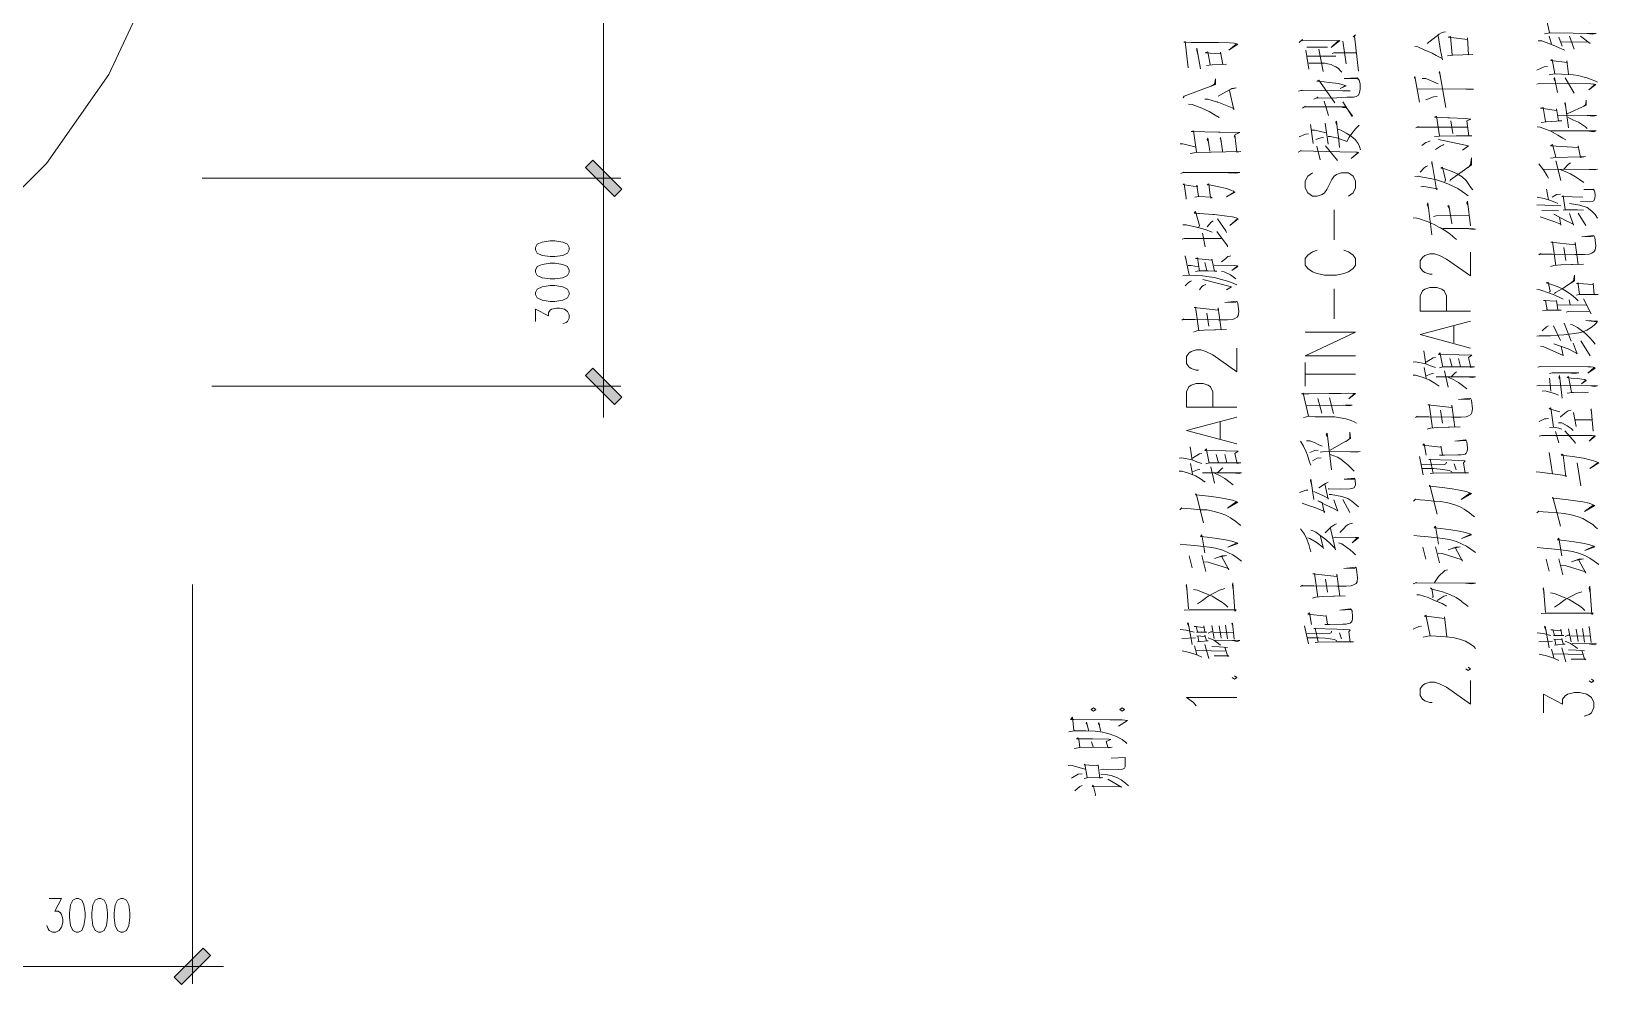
# Model space of a CAD drawing. Header units: millimetres. Extents: x 568 to 57335, y 85 to 28579.
# Drawn here: x 56874.2 to 57100.3, y 27850.9 to 27988.4 of the extents above; entities that cross this region are included whole.
import ezdxf

# ---------------------------------------------------------------- set-up
doc = ezdxf.new("R2010")
doc.units = ezdxf.units.MM

msp = doc.modelspace()

# ---------------------------------------------------------------- hatches: boundary and pattern name
h = msp.add_hatch(color=0)
h.dxf.hatch_style = 2
h.paths.add_polyline_path([(56959.38, 27965.67), (56958.32, 27964.6), (56954.11, 27968.81), (56955.18, 27969.87)])
h = msp.add_hatch(color=0)
h.dxf.hatch_style = 2
h.paths.add_polyline_path([(56954.11, 27968.81), (56955.18, 27969.87), (56959.38, 27965.67), (56958.32, 27964.6)])
h = msp.add_hatch(color=0)
h.dxf.hatch_style = 2
h.paths.add_polyline_path([(56954.11, 27938.81), (56955.18, 27939.87), (56959.38, 27935.67), (56958.32, 27934.62)])
h = msp.add_hatch(color=0)
h.dxf.hatch_style = 2
h.paths.add_polyline_path([(56895.85, 27850.93), (56894.79, 27851.99), (56898.99, 27856.2), (56900.05, 27855.13)])

# ---------------------------------------------------------------- linework, layer by layer
at = {"color": 0, "lineweight": 0}
for points in [[(56956.74, 27967.26), (56956.74, 28104.68)], [(56807.44, 27937.25), (56823.06, 27938.61), (56838.21, 27942.67), (56852.43, 27949.3), (56865.28, 27958.3), (56876.37, 27969.38), (56885.36, 27982.23), (56891.99, 27996.45), (56896.05, 28011.6), (56897.41, 28027.22)], [(57093.21, 27988.25), (57092.64, 27990.78), (57092.43, 27990.63), (57093.06, 27990.58), (57099.37, 27990.53), (57099.73, 27990.48), (57099.94, 27990.44), (57098.88, 27989.69), (57099.8, 27990.48)], [(57075.57, 27986.69), (57077.27, 27988.03), (57077.62, 27988.22), (57077.91, 27988.32), (57078.19, 27988.38)], [(57041.08, 27983.16), (57040.65, 27986.98), (57040.44, 27986.88), (57041.5, 27986.83), (57045.47, 27986.83), (57047.02, 27986.78), (57047.73, 27986.74), (57048.09, 27986.64), (57048.23, 27986.58), (57046.96, 27985.74), (57048.02, 27986.58)], [(57057.08, 27986.85), (57057.58, 27987.24), (57057.51, 27987.05), (57062.96, 27987.1), (57061.69, 27986.1), (57062.75, 27987.1)], [(57058.22, 27986.16), (57061.19, 27986.16)], [(57063.88, 27983.77), (57063.39, 27987)], [(57064.88, 27987.65), (57065.23, 27987.94), (57065.09, 27987.75), (57065.65, 27982.69)], [(57073.8, 27986.24), (57074.22, 27986.2), (57075.14, 27985.79), (57076.27, 27985.3), (57076.84, 27984.95), (57077.7, 27984.51), (57077.76, 27984.31), (57077.48, 27985.69), (57077.13, 27987.83)], [(57078.47, 27984.9), (57079.25, 27985), (57082.15, 27985.1), (57081.52, 27985.06), (57081.38, 27987.48), (57081.38, 27987.24), (57078.61, 27987.58), (57078.9, 27987.69), (57079.18, 27985.06)], [(57091.58, 27987.06), (57092.08, 27987.06), (57093.99, 27986.36), (57094.7, 27986.02), (57095.4, 27985.73)], [(57092.5, 27988.1), (57093.28, 27988.2), (57099.94, 27988.15), (57099.37, 27988.05), (57098.6, 27988.15)], [(57093.49, 27986.57), (57093.14, 27987.75)], [(57094.55, 27987.61), (57095.05, 27986.32)], [(57094.91, 27986.91), (57098.81, 27986.86), (57099.09, 27986.67), (57097.68, 27987.75)], [(57096.11, 27987.75), (57096.75, 27985.87)], [(57042.85, 27983.01), (57042.35, 27985.99), (57042.35, 27985.69), (57042.49, 27985.15)], [(57043.7, 27983.51), (57044.55, 27983.61), (57046.6, 27983.71), (57046.1, 27983.66), (57045.75, 27985.44), (57045.75, 27985.19), (57043.55, 27985.35), (57043.91, 27985.5), (57044.26, 27983.66)], [(57058.5, 27982.98), (57058.07, 27985.71)], [(57058.15, 27984.87), (57062.39, 27984.87)], [(57058.5, 27983.87), (57060.27, 27983.87), (57060.77, 27983.87), (57061.19, 27983.77), (57061.69, 27983.67), (57062.04, 27983.48), (57062.39, 27983.33), (57062.75, 27983.08), (57062.96, 27982.83), (57063.24, 27982.53)], [(57060.56, 27982.63), (57059.92, 27985.86)], [(57061.83, 27985.22), (57062.11, 27985.36), (57065.3, 27985.36)], [(57093.99, 27982.3), (57093.57, 27984.38), (57093.42, 27984.24), (57095.76, 27983.94), (57095.69, 27984.18), (57095.97, 27982.25)], [(57040.37, 27978.85), (57040.51, 27979.09), (57045.04, 27980.78), (57045.04, 27980.88), (57045.04, 27981.58), (57044.9, 27980.83), (57044.4, 27980.54)], [(57059.21, 27978.67), (57059.77, 27978.92), (57059.64, 27978.82), (57062.54, 27978.86), (57063.95, 27978.92), (57064.95, 27978.92), (57065.3, 27979.02), (57065.65, 27979.21), (57065.8, 27979.61), (57065.87, 27980.1), (57065.87, 27980.85), (57065.73, 27981.39), (57065.44, 27981.74), (57063.6, 27981.65), (57065.52, 27981.65), (57065.58, 27981.55)], [(57074.44, 27978.21), (57073.8, 27981.93), (57073.72, 27981.78), (57073.87, 27981.43)], [(57074.86, 27981.63), (57075.36, 27981.63), (57077.13, 27980.89)], [(57078.26, 27977.47), (57077.34, 27982.67), (57077.27, 27982.43), (57077.48, 27982.08)], [(57091.37, 27982.85), (57092, 27983.14), (57092.43, 27983.34), (57092.93, 27983.39)], [(57093.14, 27982.15), (57093.92, 27982.3), (57094.98, 27982.25), (57095.9, 27982.2), (57096.61, 27982.15), (57097.32, 27982.05), (57098.03, 27981.9), (57098.66, 27981.71), (57099.23, 27981.51), (57099.73, 27981.31), (57100.15, 27981.11)], [(57094.34, 27979.62), (57093.92, 27981.8), (57093.85, 27981.61), (57094.06, 27981.16)], [(57096.75, 27979.53), (57095.47, 27981.71)], [(57043.48, 27978.65), (57043.91, 27978.65), (57045.32, 27978.2), (57045.25, 27978.25), (57046.46, 27977.81), (57047.66, 27977.31), (57047.66, 27977.11), (57047.02, 27979.89)], [(57045.4, 27979.09), (57047.38, 27980.19), (57048.02, 27980.29), (57047.24, 27980.09)], [(57057.01, 27979.81), (57057.51, 27979.96), (57057.36, 27979.91), (57063.39, 27979.86), (57064.45, 27979.86), (57063.6, 27979.86)], [(57062.26, 27978.12), (57059.92, 27981.39), (57059.64, 27981.24), (57060.06, 27981.2), (57059.99, 27981.24), (57061.41, 27981.05), (57062.75, 27980.9), (57063.74, 27980.65), (57063.88, 27980.6), (57063.03, 27980.2), (57063.74, 27980.6)], [(57074.15, 27980.1), (57081.09, 27980.14), (57082.23, 27980.1), (57081.73, 27980.04), (57081.17, 27980.1)], [(57091.37, 27980.81), (57091.72, 27980.91), (57099.16, 27980.86), (57099.66, 27980.81), (57099.87, 27980.76), (57098.88, 27980.02), (57099.73, 27980.76), (57099.37, 27980.86)], [(57041.14, 27977.95), (57041.64, 27977.91), (57043.06, 27977.36), (57044.12, 27976.87), (57044.97, 27976.36), (57045.53, 27976.02)], [(57057.58, 27977.38), (57058, 27977.63), (57057.86, 27977.53), (57063.74, 27977.53), (57063.32, 27977.47), (57063.88, 27977.47), (57064.8, 27976.24), (57064.73, 27976.14), (57063.39, 27978.27)], [(57061.33, 27976.29), (57060.69, 27978.37)], [(57075.36, 27978.55), (57076.49, 27979), (57076.98, 27979.05)], [(57092, 27975.31), (57092.72, 27975.41), (57094.98, 27975.55), (57094.49, 27975.51), (57094.2, 27977.24), (57094.2, 27977.04), (57091.93, 27977.34), (57092.29, 27977.44), (57092.64, 27975.45)], [(57095.97, 27974.51), (57095.47, 27978.18), (57095.4, 27978.04), (57095.55, 27977.49)], [(57095.76, 27976.55), (57098.52, 27977.79), (57098.52, 27978.53), (57098.45, 27977.88), (57098.17, 27977.64)], [(57059.13, 27972.27), (57058.71, 27975)], [(57061.26, 27972.17), (57060.84, 27975.19)], [(57061.26, 27973.26), (57061.62, 27973.26), (57062.68, 27973.01), (57063.95, 27972.57), (57064.31, 27973.16), (57064.67, 27973.71), (57065.23, 27974.4), (57065.73, 27974.9)], [(57062.9, 27971.68), (57062.75, 27973.16), (57062.61, 27974.2), (57062.47, 27975.49), (57062.39, 27975.35), (57062.47, 27975)], [(57076.63, 27973.25), (57077.34, 27973.3), (57079.75, 27973.39), (57081.3, 27973.39), (57082.02, 27973.39), (57081.59, 27973.39), (57081.3, 27975.53), (57081.87, 27975.78), (57081.02, 27975.88), (57078.76, 27975.98), (57078.55, 27975.98), (57076.63, 27976.08), (57076.91, 27976.18), (57077.34, 27973.35)], [(57078.97, 27975.53), (57079.25, 27973.7)], [(57094.34, 27976.35), (57100.01, 27976.3), (57099.52, 27976.2), (57098.66, 27976.3)], [(57095.9, 27976), (57096.68, 27975.65), (57097.39, 27975.35), (57097.96, 27974.96), (57098.38, 27974.66), (57098.66, 27974.41)], [(57041.36, 27970.81), (57042.21, 27970.96), (57048.66, 27971.11), (57048.09, 27971.01), (57047.81, 27973.49), (57047.73, 27973.3), (57047.81, 27973.14)], [(57042.28, 27971.06), (57041.85, 27974.09), (57041.5, 27973.99), (57045.47, 27973.89), (57045.68, 27973.89), (57048.51, 27973.84), (57047.87, 27973.54)], [(57044.19, 27971.11), (57044.19, 27971.16), (57043.91, 27973.1), (57043.83, 27972.85), (57043.83, 27972.79), (57043.91, 27972.6)], [(57046.04, 27971.11), (57046.04, 27971.26), (57045.75, 27973.14), (57045.68, 27972.99), (57045.89, 27972.6)], [(57057.08, 27973.21), (57058, 27973.61), (57058.43, 27973.66)], [(57058.92, 27974.2), (57059.35, 27974.2), (57060.98, 27973.8)], [(57059.49, 27972.82), (57060.2, 27973.06), (57060.62, 27973.11)], [(57062.68, 27974.31), (57063.11, 27974.2), (57063.88, 27973.76), (57064.59, 27973.31), (57065.16, 27972.82), (57065.58, 27972.27), (57065.8, 27971.82), (57065.94, 27971.37)], [(57073.93, 27974.54), (57074.29, 27974.69), (57074.08, 27974.64), (57081.38, 27974.64)], [(57074.79, 27971.96), (57075.36, 27972.41), (57075.71, 27972.51), (57075.99, 27972.66)], [(57080.67, 27971.31), (57081.52, 27971.91), (57077.19, 27972.85)], [(57091.44, 27974.66), (57091.86, 27974.61), (57093.42, 27974.02), (57094.42, 27973.47), (57095.12, 27973.02), (57095.55, 27972.78)], [(57093.35, 27974.07), (57099.94, 27974.07), (57099.58, 27973.96), (57098.6, 27974.07)], [(56956.74, 27962.74), (56956.74, 27971.74)], [(56956.74, 27971.74), (56956.74, 27962.74)], [(57039.94, 27972.2), (57040.29, 27972.2), (57042.21, 27971.71)], [(57056.94, 27971.03), (57057.36, 27971.27), (57057.23, 27971.18), (57062.96, 27971.08), (57065.3, 27971.03), (57065.52, 27971.03), (57065.65, 27970.98), (57064.59, 27970.09), (57065.58, 27970.98)], [(57060.13, 27969.89), (57059.64, 27971.87)], [(57062.61, 27969.79), (57060.9, 27971.92)], [(57076.77, 27971.41), (57077.48, 27971.86), (57077.83, 27972.01), (57077.98, 27972.11)], [(57093.35, 27970.15), (57094.06, 27970.25), (57097.6, 27970.35), (57098.38, 27970.39), (57097.68, 27970.25), (57097.32, 27971.94), (57097.32, 27971.68), (57093.35, 27971.94), (57093.63, 27972.13), (57094.13, 27970.29)], [(57040.01, 27967.94), (57040.44, 27968.14), (57040.29, 27968.08), (57048.51, 27968.08), (57047.94, 27967.98), (57046.88, 27968.04)], [(57059.02, 27968.04), (57058.32, 27967.55), (57057.98, 27966.83), (57057.98, 27965.86), (57058.32, 27965.13), (57059.02, 27964.65), (57059.71, 27964.65), (57060.4, 27964.89), (57060.75, 27965.13), (57061.09, 27965.61), (57061.79, 27967.07), (57062.13, 27967.55), (57062.48, 27967.79), (57063.17, 27968.04), (57064.21, 27968.04), (57064.9, 27967.55), (57065.24, 27966.83), (57065.24, 27965.86), (57064.9, 27965.13), (57064.21, 27964.65)], [(57074.57, 27968.14), (57075.14, 27968.74), (57075.42, 27968.93), (57075.64, 27969.03)], [(57074.65, 27966.01), (57075.07, 27966.06), (57077.06, 27965.71), (57076.91, 27965.61), (57076.21, 27969.68), (57076.21, 27969.43), (57076.27, 27969.13)], [(57078.12, 27966.75), (57078.19, 27967), (57077.76, 27968.84), (57077.55, 27968.68), (57078.04, 27968.59), (57079.18, 27968.24), (57079.89, 27967.89), (57080.6, 27967.45), (57081.17, 27966.9), (57081.59, 27966.36), (57081.87, 27965.91), (57082.15, 27965.56)], [(57078.83, 27966.85), (57078.9, 27967), (57081.94, 27969.19), (57081.94, 27970.17), (57081.81, 27969.19), (57081.45, 27968.78)], [(57091.65, 27969.31), (57092.36, 27968.46), (57092.85, 27967.62), (57093.06, 27967.27)], [(57092.36, 27968.51), (57100.15, 27968.56), (57099.66, 27968.46), (57098.95, 27968.51)], [(57094.13, 27969.76), (57094.84, 27966.92)], [(57094.7, 27968.51), (57095.47, 27968.21), (57096.26, 27967.87), (57096.96, 27967.47), (57097.53, 27967.07), (57098.17, 27966.62)], [(57095.26, 27968.56), (57095.9, 27969.21), (57096.26, 27969.45)], [(56898.82, 27967.24), (56959.24, 27967.24)], [(56898.82, 27967.24), (56959.24, 27967.24)], [(56956.74, 27937.28), (56956.74, 27967.21)], [(57040.79, 27964.22), (57040.79, 27964.41), (57040.51, 27966.45), (57040.37, 27966.35), (57040.57, 27966.3), (57042.42, 27966), (57042.35, 27966.25), (57042.56, 27964.61), (57042.06, 27964.51), (57042.63, 27964.61), (57044.4, 27964.51), (57044.55, 27964.41), (57044.33, 27964.37), (57044.26, 27964.76), (57044.05, 27966.45), (57043.83, 27966.3), (57044.4, 27966.25), (57045.75, 27965.96), (57046.6, 27965.75), (57047.24, 27965.55), (57047.66, 27965.36), (57047.87, 27965.26), (57046.6, 27964.57), (57047.73, 27965.26), (57047.59, 27965.41)], [(57073.8, 27967.5), (57074.36, 27967.54), (57074.65, 27967.45), (57075.99, 27967.19), (57076.91, 27967), (57077.76, 27966.75), (57078.55, 27966.46), (57079.25, 27966.11), (57079.96, 27965.76), (57080.6, 27965.36), (57081.09, 27965.01), (57081.45, 27964.72)], [(57076.21, 27959.07), (57075.64, 27963.68), (57075.57, 27963.38), (57075.78, 27962.93)], [(57081.81, 27960.4), (57081.38, 27963.93), (57081.3, 27963.68), (57081.3, 27963.62), (57081.45, 27963.23)], [(57091.44, 27964.54), (57092.43, 27964.35), (57093.35, 27964.05), (57093.99, 27963.8), (57094.42, 27963.6)], [(57093.06, 27964.15), (57092.78, 27965.68)], [(57093.57, 27964.54), (57094.2, 27964.89), (57094.77, 27964.94)], [(57095.47, 27962.76), (57095.19, 27964.7), (57094.98, 27964.6), (57098.03, 27964.5)], [(57096.11, 27963.6), (57097.6, 27963.35), (57098.66, 27963.01), (57099.3, 27962.51), (57099.8, 27962.01), (57100.15, 27961.47)], [(57097.68, 27963.9), (57099.02, 27963.85), (57099.37, 27963.9), (57099.58, 27964), (57099.73, 27964.35), (57099.8, 27964.79), (57099.73, 27965.24), (57099.66, 27965.54), (57099.52, 27965.68), (57098.17, 27965.64), (57099.52, 27965.58)], [(57042.63, 27960.2), (57042.7, 27960.45), (57042.14, 27962.43), (57041.93, 27962.23), (57042.56, 27962.18), (57042.7, 27962.18), (57044.62, 27962.04), (57044.83, 27962.04), (57045.61, 27961.94), (57046.67, 27961.79), (57047.45, 27961.69), (57048.02, 27961.54), (57048.3, 27961.39), (57047.09, 27960.45), (57048.23, 27961.44)], [(57046.6, 27959.41), (57046.53, 27959.65), (57045.32, 27961.39)], [(57062.13, 27958.35), (57062.13, 27962.71)], [(57073.52, 27961.54), (57074.08, 27961.5), (57074.29, 27961.44), (57075.71, 27960.95), (57076.56, 27960.6), (57077.34, 27960.16), (57077.48, 27960.11), (57078.12, 27959.71), (57078.76, 27959.26), (57079.32, 27958.81), (57079.81, 27958.42)], [(57076.49, 27961.74), (57076.84, 27961.84), (57081.59, 27961.89)], [(57079.11, 27960.65), (57079.11, 27960.75), (57078.68, 27963.33), (57078.55, 27963.23), (57078.68, 27962.93)], [(57091.37, 27963.4), (57094.84, 27963.25)], [(57091.86, 27961.67), (57093.85, 27961.03), (57094.84, 27960.62), (57094.84, 27960.48), (57094.63, 27961.62), (57093.85, 27962.07), (57095.62, 27961.12), (57096.68, 27960.62), (57096.68, 27960.48), (57096.11, 27962.17)], [(57092.08, 27962.61), (57094.49, 27962.56)], [(57095.19, 27962.66), (57095.55, 27962.71), (57097.11, 27962.71), (57097.25, 27962.71), (57098.09, 27962.66)], [(57098.45, 27960.43), (57097.32, 27962.21)], [(57040.29, 27960.55), (57040.79, 27960.55), (57042.28, 27960.2), (57043.55, 27959.86), (57044.55, 27959.45)], [(57043.55, 27957.37), (57043.13, 27959.35)], [(57043.83, 27960.25), (57044.4, 27960.9), (57044.68, 27961.09)], [(57046.74, 27957.37), (57046.74, 27957.52), (57045.19, 27959.55)], [(57077.83, 27960.01), (57081.52, 27960.01), (57082.23, 27959.95), (57082.51, 27959.91), (57081.94, 27959.91), (57081.17, 27960.01)], [(57091.65, 27956.21), (57091.93, 27956.41), (57091.86, 27956.32), (57093.57, 27956.32), (57096.89, 27956.26), (57098.24, 27956.26), (57098.95, 27956.32), (57099.3, 27956.46), (57099.66, 27956.66), (57099.8, 27956.91), (57099.87, 27957.45), (57099.73, 27958.69), (57099.66, 27958.89), (57099.58, 27958.99), (57097.89, 27958.79), (57099.52, 27958.84)], [(57040.22, 27958.47), (57040.57, 27958.56), (57045.82, 27958.56)], [(57059.71, 27956.89), (57059.02, 27956.65), (57058.32, 27956.17), (57057.98, 27955.68), (57057.98, 27954.71), (57058.32, 27954.23), (57059.02, 27953.75), (57059.71, 27953.5), (57060.75, 27953.26), (57062.48, 27953.26), (57063.52, 27953.5), (57064.21, 27953.75), (57064.9, 27954.23), (57065.24, 27954.71), (57065.24, 27955.68), (57064.9, 27956.17), (57064.21, 27956.65), (57063.52, 27956.89)], [(57093.35, 27954.53), (57093.85, 27954.67), (57094.84, 27954.77), (57096.4, 27954.83), (57096.54, 27954.83), (57098.09, 27954.87), (57097.32, 27954.83), (57096.89, 27957.99), (57096.89, 27957.65), (57093.42, 27958.05), (57093.63, 27958.1), (57094.13, 27954.67)], [(57095.55, 27955.37), (57095.26, 27957.26)], [(57041.21, 27953.31), (57040.65, 27956.08), (57040.65, 27955.94), (57040.72, 27955.68)], [(57041.08, 27954.64), (57041.5, 27954.64), (57042.56, 27954.45)], [(57042.14, 27953.8), (57042.63, 27953.9), (57043.98, 27953.9), (57045.19, 27953.85), (57044.9, 27953.85), (57044.47, 27955.59), (57044.55, 27955.44), (57042.14, 27955.68), (57042.42, 27955.78), (57042.7, 27953.85)], [(57043.76, 27953.95), (57043.48, 27955.09)], [(57044.83, 27954.7), (57047.81, 27954.64), (57048.16, 27954.6), (57048.23, 27954.54), (57047.38, 27953.95), (57048.09, 27954.54)], [(57045.89, 27955.19), (57046.53, 27955.68), (57046.81, 27955.94), (57047.09, 27956.03), (57047.24, 27956.08)], [(57076.28, 27953.42), (57075.93, 27953.42), (57075.24, 27953.66), (57074.9, 27953.91), (57074.55, 27954.39), (57074.55, 27955.36), (57074.9, 27955.84), (57075.24, 27956.09), (57075.93, 27956.33), (57076.62, 27956.33), (57077.32, 27956.09), (57078.36, 27955.6), (57081.82, 27953.18), (57081.82, 27956.57)], [(57040.29, 27953.15), (57041.21, 27953.25), (57042.14, 27953.21), (57043.13, 27953.15), (57044.12, 27953.01), (57044.9, 27952.91), (57045.68, 27952.71), (57046.6, 27952.46), (57047.31, 27952.21), (57048.09, 27951.87)], [(57040.65, 27951.72), (57041.14, 27952.21), (57041.36, 27952.36), (57041.57, 27952.46)], [(57046.6, 27951.13), (57047.31, 27951.57), (57043.2, 27952.62)], [(57045.89, 27953.8), (57046.25, 27953.75), (57047.17, 27953.31), (57047.94, 27952.76)], [(57093.21, 27950.81), (57093.28, 27950.96), (57093, 27952.24), (57092.72, 27952.14), (57093.78, 27951.85), (57094.55, 27951.55), (57095.05, 27951.3), (57095.62, 27950.96), (57096.4, 27950.41), (57096.96, 27949.96), (57097.32, 27949.57)], [(57093.92, 27950.61), (57094.06, 27950.75), (57095.12, 27951.35), (57095.97, 27951.9), (57096.68, 27952.34), (57096.83, 27952.49), (57096.83, 27953.28), (57096.68, 27952.44), (57096.19, 27952.05)], [(57097.11, 27950.36), (57097.46, 27950.46), (57100.22, 27950.46), (57099.87, 27950.41), (57099.66, 27950.46), (57099.52, 27952.1), (57099.52, 27951.9), (57097.39, 27952.05), (57097.11, 27952.05), (57097.32, 27952.14), (57097.32, 27951.9), (57097.53, 27950.51)], [(57042.7, 27951.13), (57043.06, 27951.62), (57043.27, 27951.77), (57043.62, 27951.92)], [(57062.13, 27946.96), (57062.13, 27951.32)], [(57081.82, 27948.09), (57074.55, 27948.09), (57074.55, 27950.27), (57074.9, 27951), (57075.24, 27951.24), (57075.93, 27951.48), (57076.97, 27951.48), (57077.66, 27951.24), (57078.01, 27951), (57078.36, 27950.27), (57078.36, 27948.09)], [(57091.37, 27951.2), (57091.8, 27951.16), (57093.21, 27950.66), (57093.99, 27950.36), (57094.91, 27949.96), (57095.19, 27949.81)], [(56946.94, 27946.59), (56946.94, 27948.36), (56948.79, 27947.4), (56948.79, 27947.88), (56949.02, 27948.2), (56949.24, 27948.36), (56949.94, 27948.53), (56950.4, 27948.53), (56951.09, 27948.36), (56951.55, 27948.04), (56951.79, 27947.56), (56951.79, 27947.07), (56951.55, 27946.59), (56951.33, 27946.42), (56950.86, 27946.26)], [(57040.16, 27946.76), (57040.44, 27946.96), (57040.37, 27946.86), (57042.06, 27946.86), (57045.4, 27946.81), (57046.74, 27946.81), (57047.45, 27946.86), (57047.81, 27947.01), (57048.16, 27947.21), (57048.3, 27947.46), (57048.37, 27948), (57048.23, 27949.24), (57048.16, 27949.44), (57048.09, 27949.54), (57046.39, 27949.34), (57048.02, 27949.39)], [(57041.85, 27945.07), (57042.35, 27945.22), (57043.34, 27945.32), (57044.9, 27945.37), (57045.04, 27945.37), (57046.6, 27945.42), (57045.82, 27945.37), (57045.4, 27948.54), (57045.4, 27948.2), (57041.93, 27948.6), (57042.14, 27948.64), (57042.63, 27945.22)], [(57044.05, 27945.91), (57043.76, 27947.8)], [(57092.21, 27948.13), (57092.72, 27948.22), (57093.35, 27948.22), (57094.34, 27948.22), (57094.91, 27948.22), (57094.42, 27948.28), (57094.2, 27949.61), (57094.2, 27949.52), (57092.36, 27949.61), (57092.5, 27949.61), (57092.64, 27949.61), (57092.85, 27948.28)], [(57094.34, 27948.97), (57098.52, 27948.92)], [(57095.62, 27947.93), (57095.9, 27948.03), (57098.95, 27948.08)], [(57096.19, 27948.97), (57096.04, 27949.71)], [(57099.23, 27947.68), (57098.09, 27949.86)], [(57081.82, 27942.76), (57074.55, 27944.7), (57081.82, 27946.64)], [(57079.4, 27943.49), (57079.4, 27945.91)], [(57091.37, 27944.46), (57091.72, 27944.51), (57093.35, 27944.51), (57094.55, 27944.61), (57095.26, 27944.65), (57096.04, 27944.76), (57096.75, 27944.86), (57097.46, 27944.96), (57098.03, 27945.1), (57098.6, 27945.35), (57099.23, 27945.7), (57099.66, 27946.04), (57100.01, 27946.39), (57100.15, 27946.64), (57098.45, 27946.74), (57100.08, 27946.54)], [(57093.06, 27945.94), (57092.78, 27945.8), (57092.15, 27945.25)], [(57094.77, 27943.86), (57093.78, 27945.94)], [(57096.32, 27943.76), (57095.34, 27946.34)], [(57096.26, 27946.14), (57096.54, 27946.1), (57097.25, 27945.7), (57097.81, 27945.3), (57098.38, 27944.86), (57098.95, 27944.31), (57099.45, 27943.76), (57099.8, 27943.32)], [(57065.24, 27941.63), (57057.98, 27941.63), (57065.24, 27945.03), (57057.98, 27945.03)], [(57093.85, 27943.37), (57095.9, 27942.62), (57097.11, 27942.02), (57097.18, 27941.93), (57096.61, 27943.47)], [(57099.09, 27941.63), (57097.74, 27943.81)], [(56956.74, 27941.74), (56956.74, 27932.75)], [(57042.56, 27939.58), (57042.22, 27939.58), (57041.53, 27939.82), (57041.18, 27940.06), (57040.84, 27940.54), (57040.84, 27941.52), (57041.18, 27942), (57041.53, 27942.24), (57042.22, 27942.49), (57042.91, 27942.49), (57043.61, 27942.24), (57044.65, 27941.76), (57048.1, 27939.33), (57048.1, 27942.72)], [(57075.07, 27942.37), (57075.36, 27940.43)], [(57075.42, 27940.73), (57076.42, 27941.33), (57076.77, 27941.37)], [(57077.34, 27939.88), (57077.83, 27940.03), (57079.61, 27940.03), (57080.6, 27940.03), (57081.73, 27940.03), (57082.37, 27940.03), (57081.87, 27939.93), (57081.52, 27941.37), (57082.02, 27941.72), (57080.17, 27941.77), (57077.19, 27941.82), (57077.41, 27942.07), (57077.48, 27941.67), (57077.83, 27939.98)], [(57079.18, 27940.03), (57078.83, 27941.23)], [(57080.38, 27940.08), (57080.1, 27941.23)], [(57091.93, 27943.02), (57092.29, 27942.97), (57094.13, 27942.18), (57095.19, 27941.68), (57094.91, 27943.02)], [(57057.98, 27937.27), (57057.98, 27940.66)], [(57057.98, 27938.97), (57065.24, 27938.97)], [(57073.52, 27940.73), (57073.87, 27940.78), (57075.36, 27940.48), (57076.06, 27940.19), (57076.77, 27939.93)], [(57073.52, 27938.84), (57073.87, 27938.84), (57074.86, 27938.54), (57075.85, 27938.15), (57076.56, 27937.75), (57077.27, 27937.25)], [(57075.42, 27938.4), (57075.14, 27939.93)], [(57075.42, 27938.74), (57076.14, 27939.04), (57076.49, 27939.09)], [(57076.84, 27938.6), (57082.51, 27938.6), (57082.15, 27938.5), (57081.17, 27938.6)], [(57078.61, 27937.11), (57078.04, 27939.49)], [(57078.97, 27938.54), (57079.53, 27939.14), (57079.81, 27939.34)], [(57091.51, 27940), (57091.93, 27940.09), (57098.73, 27940.04), (57099.16, 27940.04), (57099.52, 27940), (57099.66, 27939.94), (57099.8, 27939.84), (57098.73, 27939.15), (57099.66, 27939.94)], [(57093.21, 27939.1), (57093.57, 27939.2), (57097.46, 27939.2), (57096.75, 27939.1), (57096.32, 27939.15)], [(57095.05, 27935.53), (57094.63, 27938.8), (57094.63, 27938.76), (57094.55, 27938.56), (57094.7, 27938.31)], [(57096.4, 27936.37), (57095.97, 27938.66), (57095.76, 27938.51), (57096.32, 27938.41), (57097.25, 27938.35), (57097.89, 27938.26), (57098.31, 27938.21), (57098.52, 27938.06), (57097.81, 27937.61), (57098.45, 27938.11)], [(56900.2, 27937.25), (56959.24, 27937.25)], [(57048.1, 27934.24), (57040.84, 27934.24), (57040.84, 27936.42), (57041.18, 27937.15), (57041.53, 27937.4), (57042.22, 27937.64), (57043.26, 27937.64), (57043.95, 27937.4), (57044.3, 27937.15), (57044.65, 27936.42), (57044.65, 27934.24)], [(57078.61, 27938.54), (57079.4, 27938.15), (57080.1, 27937.8), (57080.67, 27937.35), (57081.3, 27936.86)], [(57091.37, 27937.31), (57091.72, 27937.37), (57100.15, 27937.31), (57099.66, 27937.22), (57099.16, 27937.31)], [(57092.15, 27936.52), (57092.57, 27936.57), (57094.06, 27936.17), (57094.49, 27935.98)], [(57093.42, 27936.52), (57093.21, 27938.41)], [(57095.76, 27936.23), (57096.54, 27936.33), (57096.68, 27936.33), (57098.81, 27936.37), (57098.38, 27936.33), (57098.03, 27936.37)], [(57058.43, 27932.91), (57057.65, 27936.23), (57057.43, 27936.13), (57058.5, 27936.13), (57061.41, 27936.18), (57062.9, 27936.18), (57063.11, 27936.18), (57064.16, 27936.23), (57064.88, 27936.18), (57065.23, 27936.18), (57064.24, 27935.44), (57065.01, 27936.13)], [(57058.15, 27934.4), (57063.74, 27934.5), (57064.73, 27934.5), (57064.31, 27934.44), (57063.46, 27934.5)], [(57059.77, 27935.48), (57060.34, 27933.36)], [(57062.04, 27933.3), (57061.47, 27935.59)], [(57073.87, 27932.74), (57074.15, 27932.94), (57074.08, 27932.84), (57075.78, 27932.84), (57079.11, 27932.79), (57080.45, 27932.79), (57081.17, 27932.84), (57081.52, 27932.99), (57081.87, 27933.19), (57082.02, 27933.44), (57082.09, 27933.99), (57081.94, 27935.22), (57081.87, 27935.42), (57081.81, 27935.52), (57080.1, 27935.32), (57081.73, 27935.37)], [(57075.57, 27931.05), (57076.06, 27931.21), (57077.06, 27931.3), (57078.61, 27931.36), (57078.76, 27931.36), (57080.32, 27931.4), (57079.53, 27931.36), (57079.11, 27934.53), (57079.11, 27934.18), (57075.64, 27934.58), (57075.85, 27934.62), (57076.35, 27931.21)], [(57093.78, 27931.36), (57093.42, 27934.15), (57093.14, 27933.99), (57094.7, 27933.55)], [(57048.1, 27928.92), (57040.84, 27930.86), (57048.1, 27932.79)], [(57045.68, 27929.65), (57045.68, 27932.06)], [(57057.72, 27932.76), (57058.57, 27932.91), (57059.42, 27932.85), (57060.9, 27932.85), (57062.26, 27932.81), (57063.03, 27932.71), (57063.81, 27932.56), (57064.59, 27932.31), (57065.01, 27932.12), (57065.37, 27931.91)], [(57077.76, 27931.9), (57077.48, 27933.78)], [(57091.72, 27932.16), (57092.21, 27932.41), (57092.5, 27932.56), (57092.72, 27932.56), (57093.06, 27932.6)], [(57094.49, 27931.96), (57094.98, 27931.96), (57095.76, 27931.52), (57096.32, 27931.17), (57096.61, 27930.87)], [(57094.77, 27932.8), (57094.77, 27932.85), (57095.62, 27933.5), (57095.9, 27933.7), (57096.32, 27933.8)], [(57097.04, 27931.42), (57096.68, 27933.45)], [(57096.96, 27932.41), (57099.37, 27932.41)], [(57099.52, 27930.77), (57099.23, 27933.99), (57099.16, 27933.8), (57099.3, 27933.5)], [(57061.76, 27925.17), (57061.12, 27930.48), (57060.98, 27930.23), (57061.19, 27929.88)], [(57061.54, 27928.04), (57064.52, 27929.69), (57064.38, 27930.63), (57064.38, 27929.69), (57063.88, 27929.28)], [(57091.72, 27930.03), (57092.08, 27930.13), (57099.37, 27930.13), (57099.73, 27930.07), (57099.8, 27930.03), (57098.95, 27929.33), (57099.66, 27930.03)], [(57093.21, 27931.31), (57093.78, 27931.36), (57094.13, 27931.31), (57094.55, 27931.21), (57094.98, 27931.07)], [(57094.55, 27929.09), (57094.06, 27930.72)], [(57096.89, 27928.99), (57096.89, 27929.13), (57095.4, 27930.82)], [(57041.36, 27928.52), (57041.64, 27926.59)], [(57041.71, 27926.88), (57042.7, 27927.48), (57043.06, 27927.53)], [(57043.62, 27926.04), (57044.12, 27926.19), (57045.89, 27926.19), (57046.88, 27926.19), (57048.02, 27926.19), (57048.66, 27926.19), (57048.16, 27926.09), (57047.81, 27927.53), (57048.3, 27927.88), (57046.46, 27927.92), (57043.48, 27927.98), (57043.7, 27928.23), (57043.76, 27927.82), (57044.12, 27926.14)], [(57045.47, 27926.19), (57045.11, 27927.38)], [(57046.67, 27926.24), (57046.39, 27927.38)], [(57057.3, 27929.34), (57057.72, 27928.59), (57058.07, 27927.9), (57058.28, 27927.3), (57058.5, 27926.65), (57058.64, 27926.21), (57058.78, 27925.86)], [(57058.15, 27929.39), (57058.64, 27929.39), (57059.28, 27929.14), (57059.85, 27928.84), (57060.41, 27928.59)], [(57058.64, 27927.7), (57059.35, 27928), (57059.85, 27928.04)], [(57060.13, 27927.75), (57060.48, 27927.8), (57065.87, 27927.85), (57065.37, 27927.75), (57064.52, 27927.8)], [(57061.54, 27927.4), (57062.61, 27927), (57063.11, 27926.71), (57063.67, 27926.26), (57064.16, 27925.86), (57064.52, 27925.51), (57065.01, 27925.02)], [(57075.42, 27927.29), (57075.14, 27928.93), (57074.93, 27928.77), (57077.55, 27928.48), (57077.55, 27928.58), (57077.76, 27927.34), (57077.34, 27927.29), (57078.04, 27927.29), (57079.96, 27927.34), (57080.45, 27927.34), (57080.74, 27927.38), (57081.02, 27927.44), (57081.17, 27927.58), (57081.3, 27927.79), (57081.38, 27928.08), (57081.38, 27928.38), (57081.3, 27929.22), (57081.17, 27929.42), (57081.09, 27929.52), (57079.53, 27929.32), (57081.09, 27929.42)], [(57091.29, 27924.91), (57091.8, 27924.87), (57095.47, 27924.38), (57095.69, 27924.27), (57095.55, 27924.22), (57095.19, 27927.3), (57095.05, 27927.44), (57094.91, 27927.3), (57096.54, 27927.1), (57098.09, 27926.85), (57099.23, 27926.6), (57099.87, 27926.4), (57100.3, 27926.21), (57099.02, 27925.36), (57100.22, 27926.26)], [(57093.14, 27927.7), (57093.63, 27924.62)], [(57039.8, 27926.88), (57040.16, 27926.94), (57041.64, 27926.64), (57042.35, 27926.34), (57043.06, 27926.09)], [(57039.8, 27925), (57040.16, 27925), (57041.14, 27924.7), (57042.14, 27924.31), (57042.85, 27923.91), (57043.55, 27923.41)], [(57041.71, 27924.55), (57041.42, 27926.09)], [(57041.71, 27924.9), (57042.42, 27925.2), (57042.78, 27925.25)], [(57044.9, 27923.27), (57044.33, 27925.64)], [(57045.25, 27924.7), (57045.82, 27925.29), (57046.1, 27925.5)], [(57059, 27926.51), (57059.7, 27926.86), (57060.27, 27926.91)], [(57075, 27924.46), (57074.44, 27927.09)], [(57074.72, 27926), (57078.04, 27925.95), (57078.26, 27926.05), (57078.33, 27926.3)], [(57074.86, 27925.36), (57076.49, 27925.36), (57077.41, 27925.3), (57078.12, 27925.2), (57078.76, 27925.1), (57079.11, 27924.91)], [(57075.99, 27924.66), (57076.42, 27924.71), (57078.97, 27924.76), (57079.68, 27924.76), (57081.52, 27924.76), (57081.02, 27924.71), (57080.81, 27926.2), (57081.02, 27926.49), (57079.11, 27926.59), (57075.78, 27926.69), (57075.99, 27926.74), (57076.42, 27924.71)], [(57079.47, 27926.05), (57079.75, 27925.2)], [(57097.74, 27922.89), (57097.18, 27926.21)], [(57043.13, 27924.76), (57048.79, 27924.76), (57048.44, 27924.66), (57047.45, 27924.76)], [(57044.9, 27924.7), (57045.68, 27924.31), (57046.39, 27923.96), (57046.96, 27923.51), (57047.59, 27923.02)], [(57059.21, 27920.9), (57058.78, 27923.83), (57058.71, 27923.59), (57058.92, 27922.94)], [(57059.21, 27922.04), (57060.62, 27921.45), (57061.33, 27921.06), (57061.26, 27920.96), (57060.77, 27923.19), (57059.92, 27922.59), (57060.9, 27923.24), (57061.26, 27923.39)], [(57061.26, 27922.45), (57061.41, 27922.45), (57063.11, 27922.39), (57064.38, 27922.45), (57065.01, 27922.59), (57065.23, 27923.04), (57065.16, 27923.73), (57065.09, 27923.98), (57063.6, 27923.83), (57065.09, 27923.83)], [(57076.98, 27918.81), (57075.92, 27922.97), (57075.85, 27922.83), (57076.91, 27922.73), (57078.12, 27922.57), (57079.18, 27922.43), (57080.24, 27922.28), (57081.17, 27922.08), (57081.73, 27921.88), (57081.94, 27921.78), (57080.45, 27920.89), (57081.73, 27921.83)], [(57043.27, 27917.56), (57042.21, 27921.72), (57042.14, 27921.58), (57043.2, 27921.48), (57044.4, 27921.33), (57045.47, 27921.18), (57046.53, 27921.03), (57047.45, 27920.83), (57048.02, 27920.64), (57048.23, 27920.54), (57046.74, 27919.64), (57048.02, 27920.58)], [(57057.15, 27921.9), (57058.07, 27922.25), (57058.36, 27922.25)], [(57057.51, 27920.36), (57058.43, 27920.06), (57059.49, 27919.72), (57060.27, 27919.37), (57060.77, 27919.17), (57060.69, 27919.02), (57060.41, 27920.46), (57059.77, 27920.71), (57060.9, 27920.16), (57062.04, 27919.62), (57062.68, 27919.27), (57062.68, 27919.22), (57062.11, 27920.86)], [(57061.41, 27921.65), (57061.69, 27921.65), (57063.24, 27921.35), (57064.1, 27921.06), (57064.67, 27920.66), (57065.3, 27920.16), (57065.65, 27919.86)], [(57064.38, 27919.02), (57063.39, 27920.9)], [(57073.58, 27920.69), (57073.87, 27920.94), (57073.8, 27920.89), (57075.21, 27920.79), (57076.63, 27920.69), (57077.55, 27920.64), (57078.55, 27920.44), (57079.4, 27920.2), (57080.24, 27919.9), (57080.88, 27919.5), (57081.66, 27919), (57082.02, 27918.71), (57082.37, 27918.41)], [(57094.77, 27917.08), (57093.7, 27921.25), (57093.63, 27921.1), (57094.7, 27921), (57095.9, 27920.85), (57096.96, 27920.7), (57098.03, 27920.55), (57098.95, 27920.36), (57099.52, 27920.16), (57099.73, 27920.06), (57098.24, 27919.16), (57099.52, 27920.11)], [(57039.87, 27919.44), (57040.16, 27919.7), (57040.08, 27919.64), (57041.5, 27919.54), (57042.91, 27919.44), (57043.83, 27919.4), (57044.83, 27919.19), (57045.68, 27918.95), (57046.53, 27918.65), (57047.17, 27918.25), (57047.94, 27917.76), (57048.3, 27917.46), (57048.66, 27917.17)], [(57091.37, 27918.97), (57091.65, 27919.22), (57091.58, 27919.16), (57093, 27919.06), (57094.42, 27918.97), (57095.34, 27918.91), (57096.32, 27918.72), (57097.18, 27918.47), (57098.03, 27918.18), (57098.66, 27917.77), (57099.45, 27917.28), (57099.8, 27916.98), (57100.15, 27916.69)], [(57057.3, 27916.69), (57057.43, 27916.49), (57057.86, 27915.9), (57058.15, 27915.3), (57058.5, 27914.41), (57058.64, 27913.86), (57058.78, 27913.37)], [(57058.78, 27916.49), (57059.21, 27916.34), (57059.49, 27916.19), (57060.77, 27915.25), (57061.41, 27914.7), (57062.26, 27913.91), (57062.33, 27913.66), (57061.62, 27916.74)], [(57060.84, 27916.09), (57061.41, 27916.69), (57061.69, 27916.99), (57061.97, 27917.13), (57062.26, 27917.29), (57062.47, 27917.39)], [(57062.96, 27916.15), (57063.53, 27916.74), (57063.88, 27917.09), (57064.16, 27917.29), (57064.38, 27917.39), (57064.8, 27917.48)], [(57077.19, 27914.49), (57076.77, 27917.07), (57076.56, 27916.82), (57077.55, 27916.72), (57078.97, 27916.53), (57080.17, 27916.33), (57081.09, 27916.13), (57081.81, 27915.93), (57081.94, 27915.83), (57080.53, 27915.29), (57081.81, 27915.88)], [(57048.79, 27912.01), (57048.16, 27912.5), (57047.52, 27912.95), (57046.88, 27913.24), (57046.1, 27913.59), (57045.04, 27913.89), (57044.12, 27914.04), (57043.27, 27914.14), (57041.99, 27914.29), (57040.86, 27914.38), (57039.94, 27914.48)], [(57043.48, 27913.24), (57043.06, 27915.83), (57042.85, 27915.58), (57043.83, 27915.48), (57045.25, 27915.28), (57046.46, 27915.08), (57047.38, 27914.89), (57048.09, 27914.68), (57048.23, 27914.58), (57046.81, 27914.04), (57048.09, 27914.64)], [(57058.28, 27915.4), (57058.64, 27915.3), (57059.56, 27914.76), (57060.56, 27914.01), (57060.62, 27913.86), (57060.13, 27915.74)], [(57062.04, 27915.4), (57062.39, 27915.5), (57065.16, 27915.45), (57065.65, 27915.45), (57065.65, 27915.4), (57064.73, 27914.66), (57065.52, 27915.45)], [(57062.75, 27914.66), (57063.24, 27914.51), (57063.95, 27914.01), (57064.45, 27913.66), (57064.88, 27913.27), (57065.23, 27912.92)], [(57082.51, 27913.25), (57081.87, 27913.75), (57081.24, 27914.19), (57080.6, 27914.49), (57079.81, 27914.84), (57078.76, 27915.14), (57077.83, 27915.29), (57076.98, 27915.39), (57075.71, 27915.53), (57074.57, 27915.63), (57073.65, 27915.73)], [(57075.36, 27912.31), (57074.93, 27914.04)], [(57077.34, 27911.76), (57076.77, 27914.1)], [(57077.13, 27913.15), (57077.7, 27913.1), (57080.6, 27912.21), (57080.67, 27912.01), (57079.61, 27914), (57078.61, 27913.65), (57079.68, 27914.04), (57080.32, 27914.1), (57079.4, 27913.9)], [(57100.3, 27911.53), (57099.66, 27912.02), (57099.02, 27912.47), (57098.38, 27912.77), (57097.6, 27913.12), (57096.54, 27913.41), (57095.62, 27913.56), (57094.77, 27913.66), (57093.49, 27913.81), (57092.36, 27913.91), (57091.44, 27914)], [(57094.98, 27912.77), (57094.55, 27915.34), (57094.34, 27915.1), (57095.34, 27915), (57096.75, 27914.8), (57097.96, 27914.6), (57098.88, 27914.4), (57099.58, 27914.2), (57099.73, 27914.1), (57098.31, 27913.56), (57099.58, 27914.16)], [(57041.64, 27911.06), (57041.21, 27912.8)], [(57043.62, 27910.52), (57043.06, 27912.85)], [(57043.42, 27911.91), (57043.98, 27911.85), (57046.88, 27910.97), (57046.96, 27910.77), (57045.89, 27912.75), (57044.9, 27912.4), (57045.96, 27912.8), (57046.6, 27912.85), (57045.68, 27912.65)], [(57093.14, 27910.59), (57092.72, 27912.32)], [(57095.12, 27910.04), (57094.55, 27912.37)], [(57094.91, 27911.43), (57095.47, 27911.38), (57098.38, 27910.49), (57098.45, 27910.29), (57097.39, 27912.27), (57096.4, 27911.92), (57097.46, 27912.32), (57098.09, 27912.37), (57097.18, 27912.17)], [(57057.3, 27908.36), (57057.58, 27908.56), (57057.51, 27908.46), (57059.21, 27908.46), (57062.54, 27908.41), (57063.88, 27908.41), (57064.59, 27908.46), (57064.95, 27908.6), (57065.3, 27908.8), (57065.44, 27909.05), (57065.52, 27909.6), (57065.37, 27910.84), (57065.3, 27911.03), (57065.23, 27911.13), (57063.53, 27910.94), (57065.16, 27910.99)], [(57059, 27906.67), (57059.49, 27906.82), (57060.48, 27906.92), (57062.04, 27906.97), (57062.18, 27906.97), (57063.74, 27907.01), (57062.96, 27906.97), (57062.54, 27910.15), (57062.54, 27909.8), (57059.07, 27910.19), (57059.28, 27910.24), (57059.77, 27906.82)], [(57061.19, 27907.52), (57060.9, 27909.4)], [(57076.63, 27908.94), (57077.19, 27909.78), (57078.12, 27910.67), (57078.47, 27910.78)], [(56897.41, 27908.64), (56897.41, 27851.06)], [(57040.51, 27904.96), (57041.21, 27905.01), (57048.02, 27905.01), (57047.81, 27904.81), (57047.52, 27908.88), (57047.45, 27908.58), (57047.59, 27907.94)], [(57041.14, 27905.12), (57040.86, 27908.63), (57040.79, 27908.48), (57040.93, 27907.89)], [(57041.85, 27907.94), (57042.42, 27907.84), (57042.99, 27907.59), (57043.83, 27907.24), (57044.55, 27906.95), (57045.32, 27906.5), (57046.04, 27906.06), (57046.53, 27905.65), (57046.81, 27905.36)], [(57042.42, 27905.85), (57043.13, 27906.35), (57043.98, 27906.95), (57044.97, 27907.49), (57045.61, 27907.84), (57046.39, 27908.09)], [(57073.52, 27908.74), (57074.08, 27908.94), (57073.87, 27908.88), (57082.51, 27908.84), (57081.94, 27908.74), (57081.09, 27908.84)], [(57074.08, 27907.15), (57074.44, 27907.15), (57075.71, 27906.76), (57076.63, 27906.36), (57077.7, 27905.91), (57078.33, 27905.52)], [(57076.35, 27906.76), (57076.42, 27906.9), (57076.21, 27908.04), (57076.06, 27908.15), (57076.21, 27907.99), (57077.76, 27907.6), (57078.83, 27907.2), (57079.75, 27906.76), (57080.53, 27906.26), (57080.53, 27906.21), (57081.24, 27905.66), (57081.45, 27905.47)], [(57076.98, 27906.36), (57077.55, 27906.7), (57077.98, 27906.95), (57078.4, 27907.05)], [(57092, 27904.48), (57092.72, 27904.53), (57099.52, 27904.53), (57099.3, 27904.33), (57099.02, 27908.41), (57098.95, 27908.1), (57099.09, 27907.46)], [(57092.64, 27904.63), (57092.36, 27908.15), (57092.29, 27908), (57092.43, 27907.41)], [(57093.35, 27907.46), (57093.92, 27907.36), (57094.49, 27907.11), (57095.34, 27906.76), (57096.04, 27906.47), (57096.83, 27906.02), (57097.53, 27905.57), (57098.03, 27905.18), (57098.31, 27904.88)], [(57093.92, 27905.37), (57094.63, 27905.88), (57095.47, 27906.47), (57096.47, 27907.01), (57097.11, 27907.36), (57097.89, 27907.61)], [(57058.85, 27902.9), (57058.57, 27904.54), (57058.36, 27904.39), (57060.98, 27904.09), (57060.98, 27904.19), (57061.19, 27902.95), (57060.77, 27902.9), (57061.47, 27902.9), (57063.39, 27902.95), (57063.88, 27902.95), (57064.16, 27903), (57064.45, 27903.05), (57064.59, 27903.2), (57064.73, 27903.4), (57064.8, 27903.69), (57064.8, 27903.99), (57064.73, 27904.83), (57064.59, 27905.03), (57064.52, 27905.13), (57062.96, 27904.93), (57064.52, 27905.03)], [(57041.64, 27900), (57041.08, 27903.12), (57041, 27902.98), (57041.21, 27902.53)], [(57042.28, 27901.79), (57043.76, 27901.79), (57043.48, 27901.84), (57043.34, 27902.68), (57043.34, 27902.43), (57041.93, 27902.59), (57042.21, 27902.59), (57042.42, 27901.84)], [(57044.83, 27900.85), (57044.47, 27902.73)], [(57045.82, 27900.9), (57045.53, 27902.68)], [(57046.46, 27902.78), (57046.74, 27900.8)], [(57047.73, 27900.75), (57047.45, 27903.08), (57047.38, 27902.98), (57047.52, 27902.68)], [(57058.43, 27900.08), (57057.86, 27902.71)], [(57073.52, 27902.19), (57074.36, 27902.59), (57074.72, 27902.64)], [(57075.99, 27901.25), (57075.42, 27904.03), (57075.14, 27904.07), (57075.42, 27904.23), (57075.42, 27904.07), (57078.04, 27903.73), (57078.04, 27903.98), (57078.4, 27901.1)], [(57093.14, 27899.52), (57092.57, 27902.65), (57092.5, 27902.5), (57092.72, 27902.05)], [(57099.23, 27900.27), (57098.95, 27902.6), (57098.88, 27902.5), (57099.02, 27902.21)], [(57039.94, 27902.14), (57040.79, 27902.04), (57041.93, 27901.79)], [(57040.16, 27900.85), (57042.14, 27900.94)], [(57042.42, 27900.4), (57042.85, 27900.45), (57043.98, 27900.5), (57043.7, 27900.5), (57043.48, 27901.34), (57043.48, 27901.14), (57042.35, 27901.24), (57042.49, 27901.2), (57042.63, 27900.45)], [(57043.98, 27901.64), (57044.33, 27901.84), (57044.55, 27901.84)], [(57043.98, 27900.94), (57044.76, 27900.6), (57045.47, 27900.15), (57045.75, 27899.9)], [(57044.83, 27901.74), (57047.59, 27901.69)], [(57044.97, 27900.6), (57048.51, 27900.55), (57048.16, 27900.45), (57047.45, 27900.55)], [(57058.15, 27901.61), (57061.47, 27901.56), (57061.69, 27901.66), (57061.76, 27901.91)], [(57058.28, 27900.97), (57059.92, 27900.97), (57060.84, 27900.92), (57061.54, 27900.82), (57062.18, 27900.72), (57062.54, 27900.52)], [(57059.42, 27900.28), (57059.85, 27900.32), (57062.39, 27900.37), (57063.11, 27900.37), (57064.95, 27900.37), (57064.45, 27900.32), (57064.24, 27901.81), (57064.45, 27902.11), (57062.54, 27902.21), (57059.21, 27902.3), (57059.42, 27902.36), (57059.85, 27900.32)], [(57062.9, 27901.66), (57063.18, 27900.82)], [(57075, 27901.05), (57075.85, 27901.25), (57076.84, 27901.2), (57078.19, 27901.1), (57079.25, 27901.01), (57080.24, 27900.75), (57081.09, 27900.46), (57081.81, 27900.06), (57082.3, 27899.71), (57082.51, 27899.42)], [(57091.44, 27901.66), (57092.29, 27901.56), (57093.42, 27901.31)], [(57091.65, 27900.37), (57093.63, 27900.47)], [(57093.78, 27901.31), (57095.26, 27901.31), (57094.98, 27901.36), (57094.84, 27902.21), (57094.84, 27901.95), (57093.42, 27902.11), (57093.7, 27902.11), (57093.92, 27901.36)], [(57093.92, 27899.92), (57094.34, 27899.97), (57095.47, 27900.02), (57095.19, 27900.02), (57094.98, 27900.86), (57094.98, 27900.66), (57093.85, 27900.76), (57093.99, 27900.72), (57094.13, 27899.97)], [(57095.47, 27901.16), (57095.83, 27901.36), (57096.04, 27901.36)], [(57095.47, 27900.47), (57096.26, 27900.12), (57096.96, 27899.68), (57097.25, 27899.42)], [(57096.32, 27900.37), (57095.97, 27902.25)], [(57096.32, 27901.26), (57099.09, 27901.21)], [(57097.32, 27900.42), (57097.04, 27902.21)], [(57097.96, 27902.3), (57098.24, 27900.32)], [(57040.22, 27899.06), (57041.29, 27898.86), (57042.35, 27898.51), (57043.06, 27898.17)], [(57042.35, 27898.57), (57041.99, 27899.8)], [(57042.28, 27899.11), (57046.53, 27899.01)], [(57043.48, 27900), (57044.05, 27897.97)], [(57044.83, 27898.37), (57046.96, 27898.37), (57046.81, 27898.27), (57046.39, 27899.61), (57046.74, 27899.55), (57045.53, 27899.65), (57044.47, 27899.71)], [(57091.72, 27898.58), (57092.78, 27898.38), (57093.85, 27898.03), (57094.55, 27897.69)], [(57093.85, 27898.09), (57093.49, 27899.33)], [(57093.78, 27898.63), (57098.03, 27898.54)], [(57094.98, 27899.52), (57095.55, 27897.49)], [(57096.32, 27897.89), (57098.45, 27897.89), (57098.31, 27897.79), (57097.89, 27899.13), (57098.24, 27899.08), (57097.04, 27899.17), (57095.97, 27899.23)], [(57096.47, 27900.12), (57100.01, 27900.07), (57099.66, 27899.97), (57098.95, 27900.07)], [(57081.13, 27896.49), (57081.47, 27896.25), (57081.82, 27896.49), (57081.47, 27896.74)], [(57047.41, 27895.25), (57047.76, 27895), (57048.1, 27895.25), (57047.76, 27895.49)], [(57076.28, 27891.65), (57075.93, 27891.65), (57075.24, 27891.89), (57074.9, 27892.13), (57074.55, 27892.62), (57074.55, 27893.58), (57074.9, 27894.07), (57075.24, 27894.31), (57075.93, 27894.55), (57076.62, 27894.55), (57077.32, 27894.31), (57078.36, 27893.83), (57081.82, 27891.4), (57081.82, 27894.8)], [(57098.91, 27894.77), (57099.26, 27894.52), (57099.6, 27894.77), (57099.26, 27895.01)], [(57042.22, 27891.13), (57041.87, 27891.61), (57040.84, 27892.34), (57048.1, 27892.34)], [(57092.34, 27890.16), (57092.34, 27892.83), (57095.1, 27891.37), (57095.1, 27892.1), (57095.45, 27892.59), (57095.79, 27892.83), (57096.83, 27893.07), (57097.52, 27893.07), (57098.57, 27892.83), (57099.26, 27892.34), (57099.6, 27891.61), (57099.6, 27890.89), (57099.26, 27890.16), (57098.91, 27889.92), (57098.22, 27889.68)], [(57024.66, 27887.6), (57024.6, 27887.65), (57024.38, 27889.49), (57024.09, 27889.19), (57024.6, 27889.19), (57029.84, 27889.14), (57030.83, 27889.14), (57031.54, 27889.14), (57032.32, 27889.04), (57031.04, 27888.2)], [(57023.88, 27887.41), (57024.66, 27887.55), (57026.29, 27887.55), (57027.64, 27887.5), (57028.71, 27887.35), (57029.69, 27887.11), (57030.76, 27886.71), (57031.54, 27886.31), (57032.1, 27885.86), (57032.25, 27885.72)], [(57026.72, 27887.6), (57026.72, 27887.7), (57026.43, 27888.8), (57026.37, 27888.64), (57026.43, 27888.49)], [(57028.49, 27887.5), (57028.42, 27887.6), (57028.2, 27888.74), (57028.14, 27888.55), (57028.35, 27888.35)], [(57024.66, 27884.97), (57025.45, 27885.12), (57030.12, 27885.17), (57029.55, 27885.07), (57029.48, 27885.17), (57029.27, 27886.02), (57029.91, 27886.31), (57029.63, 27886.36), (57027.29, 27886.41), (57024.95, 27886.41), (57025.23, 27886.51), (57025.3, 27886.31), (57025.45, 27885.17)], [(57027.35, 27885.23), (57027.14, 27885.96), (57027.14, 27885.92)], [(57023.75, 27882.54), (57024.17, 27882.6), (57026.37, 27881.95)], [(57026.09, 27880.66), (57026.5, 27880.76), (57028.77, 27880.81), (57028.35, 27880.7), (57028.07, 27882.64), (57028.07, 27882.49), (57026.09, 27882.64), (57026.15, 27882.74), (57026.5, 27880.81)], [(57028.42, 27881.95), (57028.92, 27882), (57031.04, 27881.95), (57031.61, 27882), (57031.89, 27882.15), (57031.97, 27882.35), (57031.97, 27883.68), (57029.98, 27883.58)], [(57024.24, 27880.7), (57024.38, 27880.81), (57025.23, 27881.3), (57025.8, 27881.35)], [(57027.64, 27878.18), (57027.71, 27878.38), (57027.35, 27879.72), (57027.22, 27879.52), (57031.46, 27879.47), (57031.46, 27879.42), (57029.48, 27880.56)], [(57028.49, 27881.3), (57029.13, 27881.25), (57029.98, 27881.11), (57030.9, 27880.76), (57031.4, 27880.46), (57032.03, 27880.01), (57032.46, 27879.62)], [(57024.73, 27878.87), (57025.45, 27879.52), (57025.8, 27879.66), (57025.37, 27879.47)], [(56876.77, 27863.37), (56878.54, 27863.37), (56877.58, 27861.52), (56878.06, 27861.52), (56878.38, 27861.29), (56878.54, 27861.06), (56878.71, 27860.37), (56878.71, 27859.91), (56878.54, 27859.21), (56878.22, 27858.76), (56877.74, 27858.52), (56877.25, 27858.52), (56876.77, 27858.76), (56876.6, 27858.98), (56876.44, 27859.45)], [(56897.39, 27853.56), (56867.46, 27853.56)], [(56892.92, 27853.56), (56901.92, 27853.56)]]:
    msp.add_lwpolyline(points, dxfattribs=at)
for points in [[(56959.38, 27965.67), (56958.32, 27964.6), (56954.11, 27968.81), (56955.18, 27969.87)], [(56954.11, 27968.81), (56955.18, 27969.87), (56959.38, 27965.67), (56958.32, 27964.6)], [(56946.94, 27956.92), (56947.17, 27956.44), (56947.86, 27956.12), (56949.02, 27955.96), (56949.71, 27955.96), (56950.86, 27956.12), (56951.55, 27956.44), (56951.79, 27956.92), (56951.79, 27957.25), (56951.55, 27957.73), (56950.86, 27958.05), (56949.71, 27958.21), (56949.02, 27958.21), (56947.86, 27958.05), (56947.17, 27957.73), (56946.94, 27957.25)], [(56946.94, 27953.69), (56947.17, 27953.21), (56947.86, 27952.89), (56949.02, 27952.72), (56949.71, 27952.72), (56950.86, 27952.89), (56951.55, 27953.21), (56951.79, 27953.69), (56951.79, 27954.01), (56951.55, 27954.5), (56950.86, 27954.83), (56949.71, 27954.99), (56949.02, 27954.99), (56947.86, 27954.83), (56947.17, 27954.5), (56946.94, 27954.01)], [(56946.94, 27950.47), (56947.17, 27949.98), (56947.86, 27949.65), (56949.02, 27949.49), (56949.71, 27949.49), (56950.86, 27949.65), (56951.55, 27949.98), (56951.79, 27950.47), (56951.79, 27950.78), (56951.55, 27951.27), (56950.86, 27951.6), (56949.71, 27951.76), (56949.02, 27951.76), (56947.86, 27951.6), (56947.17, 27951.27), (56946.94, 27950.78)], [(56954.11, 27938.81), (56955.18, 27939.87), (56959.38, 27935.67), (56958.32, 27934.62)], [(57027.07, 27890.62), (57027.41, 27890.38), (57027.76, 27890.62), (57027.41, 27890.86)], [(57031.21, 27890.62), (57031.56, 27890.38), (57031.9, 27890.62), (57031.56, 27890.86)], [(56880.65, 27863.37), (56880.16, 27863.14), (56879.83, 27862.45), (56879.67, 27861.29), (56879.67, 27860.6), (56879.83, 27859.45), (56880.16, 27858.76), (56880.65, 27858.52), (56880.97, 27858.52), (56881.45, 27858.76), (56881.78, 27859.45), (56881.94, 27860.6), (56881.94, 27861.29), (56881.78, 27862.45), (56881.45, 27863.14), (56880.97, 27863.37)], [(56883.88, 27863.37), (56883.39, 27863.14), (56883.07, 27862.45), (56882.9, 27861.29), (56882.9, 27860.6), (56883.07, 27859.45), (56883.39, 27858.76), (56883.88, 27858.52), (56884.19, 27858.52), (56884.68, 27858.76), (56885.01, 27859.45), (56885.17, 27860.6), (56885.17, 27861.29), (56885.01, 27862.45), (56884.68, 27863.14), (56884.19, 27863.37)], [(56887.1, 27863.37), (56886.62, 27863.14), (56886.3, 27862.45), (56886.13, 27861.29), (56886.13, 27860.6), (56886.3, 27859.45), (56886.62, 27858.76), (56887.1, 27858.52), (56887.43, 27858.52), (56887.91, 27858.76), (56888.24, 27859.45), (56888.4, 27860.6), (56888.4, 27861.29), (56888.24, 27862.45), (56887.91, 27863.14), (56887.43, 27863.37)], [(56895.85, 27850.93), (56894.79, 27851.99), (56898.99, 27856.2), (56900.05, 27855.13)]]:
    msp.add_lwpolyline(points, close=True, dxfattribs=at)

doc.saveas('drawing.dxf')
